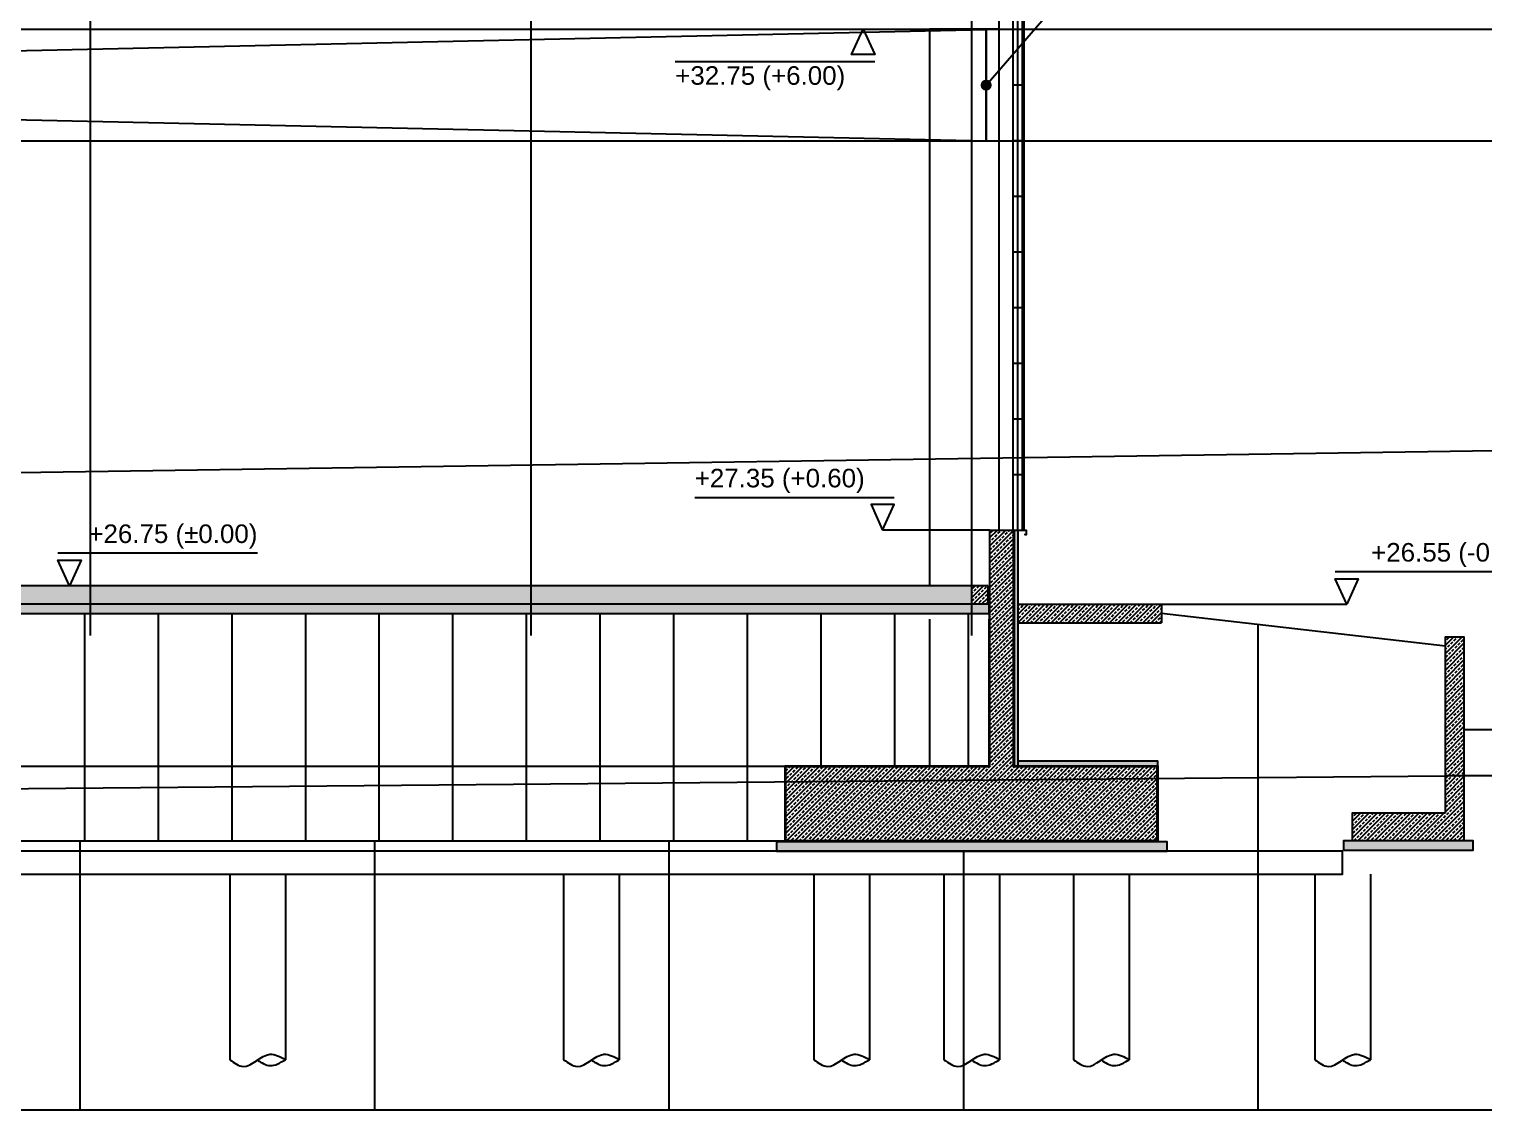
# Model space of a CAD drawing. Header units: centimetres. Extents: x 26200 to 152500, y -600 to 9300.
# Drawn here: x 134561 to 136130, y 4735 to 5900 of the extents above; entities that cross this region are included whole.
import ezdxf

# ---------------------------------------------------------------- set-up
doc = ezdxf.new("R2010")
doc.units = ezdxf.units.CM
for name, color, linetype in [('ROTAS-HAV-DETAY-YAZI', 7, 'Continuous'), ('ROTAS-KESIT-KANAL-DONUS', 4, 'Continuous'), ('ROTAS-KESIT-KANAL-UFLEME', 20, 'Continuous'), ('ROTAS-MIMARI-KESIT', 8, 'Continuous')]:
    doc.layers.add(name, color=color, linetype=linetype)
doc.styles.add('ROTAS', font='arial.ttf')
pattern_1 = [(45, (81559.043, 21660.409), (-4.49012806, 4.49012806), []), (45, (81563.5333, 21660.409), (-4.49012806, 4.49012806), [3.175, -1.5875])]
pattern_2 = [(45, (86365.806, 18363.329), (-4.49012806, 4.49012806), []), (45, (86370.2964, 18363.329), (-4.49012806, 4.49012806), [3.175, -1.5875])]
pattern_3 = [(50, (8155.9043, 2166.0409), (1.82184669, -0.159390855), [0.1905, -2.0955]), (355, (8155.9043, 2166.0409), (-0.352434214, 1.910568452), [0.1524, -1.676405842]), (100.4514447, (8156.0561, 2166.0276), (1.46941247, 1.75117752), [0.161900088, -1.780902446]), (46.1842, (8155.9043, 2166.549), (2.71079041, -0.42042328), [0.28575, -3.14325]), (96.6355576, (8156.1302, 2166.5139), (2.37404134, 2.474261246), [0.24285023, -2.67135608]), (351.1841512, (8155.9043, 2166.549), (2.37404134, 2.474261246), [0.22859967, -2.51459732]), (21, (8156.1583, 2166.4219), (1.516143913, -1.022651982), [0.1905, -2.0955]), (326, (8156.1583, 2166.4219), (0.618020284, 1.84187966), [0.1524, -1.6764]), (71.451445, (8156.2847, 2166.3367), (2.134164193, 0.81922769), [0.161900088, -1.780899376]), (37.5, (8155.9043, 2166.0409), (0.0308860325, 0.8455503887), [0, -1.65608, 0, -1.7018, 0, -1.68275]), (7.5, (8155.9043, 2166.0409), (0.668196625, 1.001805748), [0, -0.97028, 0, -1.61798, 0, -0.64135]), (327.5, (8155.3379, 2166.0409), (1.3559059517, -0.05728744), [0, -0.635, 0, -1.9812, 0, -2.6289]), (317.5, (8155.0839, 2166.0409), (1.481291814, 0.25426491), [0, -0.8255, 0, -1.31572, 0, -1.8669])]

msp = doc.modelspace()

# ---------------------------------------------------------------- hatches: boundary and pattern name
at = {"layer": 'ROTAS-HAV-DETAY-YAZI'}
h = msp.add_hatch(color=256, dxfattribs=at)
edge = h.paths.add_edge_path()
edge.add_arc((135592.9, 5840), 6, 0, 360)
at = {"layer": 'ROTAS-MIMARI-KESIT'}
h = msp.add_hatch(dxfattribs=at)
h.set_pattern_fill('ANSI33', color=256, style=0, pattern_type=2)
h.set_pattern_definition(pattern_2)
h.paths.add_polyline_path([(135597, 5360.4), (135597, 5105.4), (135622, 5105.4), (135622, 5360.4), (135607.5, 5360.4), (135607, 5360.4)])
at = {"layer": 'ROTAS-MIMARI-KESIT', "ltscale": 0.5}
h = msp.add_hatch(dxfattribs=at)
h.set_pattern_fill('HONEY', color=256, scale=0.4, style=0)
h.set_pattern_definition([(0, (32623.6173, 8664.16356), (0.762, 0.4399409032), [0.508, -1.016]), (120, (32623.6173, 8664.16356), (-0.7619999983, 0.4399409061), [0.508, -1.016]), (60, (32623.6173, 8664.16356), (1.7e-09, 0.8798818093), [-1.016, 0.508])])
h.paths.add_polyline_path([(135627, 5360.4), (135623, 5360.4), (135623, 5106.4), (135627, 5106.4)])
at = {"layer": 'ROTAS-MIMARI-KESIT'}
h = msp.add_hatch(dxfattribs=at)
h.set_pattern_fill('ANSI33', color=256, style=0, pattern_type=2)
h.set_pattern_definition(pattern_2)
h.paths.add_polyline_path([(135577, 5280.4), (135577, 5300.4), (133677, 5300.4), (133677, 5280.4)], flags=0)
h = msp.add_hatch(dxfattribs=at)
h.set_pattern_fill('ANSI33', color=256, style=0, pattern_type=2)
h.set_pattern_definition(pattern_2)
h.paths.add_polyline_path([(135595, 5280.4), (135595, 5300.4), (135577, 5300.4), (135577, 5280.4)], flags=0)
h = msp.add_hatch(dxfattribs=at)
h.set_pattern_fill('LINE', color=256, scale=10, angle=45, style=0)
h.set_pattern_definition([(90, (394648.6, 696870.72), (-317.5, 0), [])])
h.paths.add_polyline_path([(129666, 5024.4), (129676, 5024.4), (129676.1, 5111.4), (129826.6, 5111.4), (129826.6, 5239.4), (129122.1, 5239.4), (129122.1, 5260.4), (126317.7, 5260.4), (126317.7, 5210.4), (126397.7, 5210.4), (126397.7, 5180.4), (126297.7, 5180.4), (126297.7, 5280.4), (125300.1, 5280.4), (125300.1, 4735.3), (136608, 4735.3), (136608, 5145.4), (136108, 5145.4), (136108, 5025.4), (136118, 5025.4), (136118, 5015.4), (135978, 5015.4), (135978, 5025.4), (135988, 5025.4), (135988, 5055.4), (136088, 5055.4), (136088, 5235.4), (135782, 5270.4), (135782, 5260.4), (135627.5, 5260.4), (135627.5, 5111.4), (135778, 5111.4), (135778, 5106.4), (135778, 5024.4), (135788, 5024.4), (135788, 5014.4), (135367, 5014.4), (135367, 5025.4), (133888, 5025.4), (133888, 5014.4), (133467, 5014.4), (133467, 5025.4), (131988, 5025.4), (131988, 5014.4), (131567, 5014.4), (131567, 5025.4), (130087, 5025.4), (130087, 5014.4), (129666, 5014.4)])
h = msp.add_hatch(dxfattribs=at)
h.set_pattern_fill('LINE', color=256, scale=5, angle=45, style=0)
h.set_pattern_definition([(90, (211773.65, 364935.87), (-79.375, 0), [])])
h.paths.add_polyline_path([(135596, 5270.4), (135532, 5270.4), (135532, 5106.4), (135596, 5106.4)])
h.paths.add_polyline_path([(135532.1, 5270.4), (133722.1, 5270.4), (133722, 5106.4), (133878, 5106.4), (135376, 5105.4), (135376, 5106.4), (135532, 5106.4)])
h.paths.add_polyline_path([(135376, 5105.4), (133878, 5105.4), (133878, 5025.4), (135376, 5025.4)])
h.paths.add_polyline_path([(133722.1, 5270.4), (133632.1, 5270.4), (133632, 5106.4), (133722, 5106.4)])
h.paths.add_polyline_path([(133632, 5269.4), (132727.1, 5270.4), (132727, 5105.4), (133476, 5105.4), (133476, 5106.4), (133632, 5106.4)])
h.paths.add_polyline_path([(133476, 5105.4), (132727, 5105.4), (132727, 5025.4), (133476, 5025.4)])
h.paths.add_polyline_path([(132727.1, 5270.9), (131822, 5269.9), (131822, 5106.4), (131978, 5106.4), (132727, 5105.9)])
h.paths.add_polyline_path([(132727, 5105.4), (131978, 5105.4), (131978, 5025.4), (132727, 5025.4)])
h.paths.add_polyline_path([(131732, 5259.4), (129928, 5259.4), (129922, 5106.4), (130078, 5106.4), (131576, 5105.4), (131576, 5106.4), (131732, 5106.4)])
h.paths.add_polyline_path([(131576, 5105.4), (130077.5, 5105.4), (130077.5, 5025.4), (131576, 5025.4)])
h.paths.add_polyline_path([(129922, 5259.4), (129857.5, 5259.4), (129857.5, 5106.4), (129922, 5106.4)])
h.paths.add_polyline_path([(131753, 5270.4), (131742, 5259.4), (131732, 5259.4), (131732, 5106.4), (131822, 5106.4), (131822, 5270.4)])
h = msp.add_hatch(dxfattribs=at)
h.set_pattern_fill('AR-CONC', color=256, scale=0.1, style=0)
h.set_pattern_definition([(50, (8155.9043, 2166.6409), (1.82184669, -0.159390855), [0.1905, -2.0955]), (355, (8155.9043, 2166.6409), (-0.352434214, 1.910568452), [0.1524, -1.676405842]), (100.4514447, (8156.0561, 2166.6276), (1.46941247, 1.75117752), [0.161900088, -1.780902446]), (46.1842, (8155.9043, 2167.149), (2.71079041, -0.42042328), [0.28575, -3.14325]), (96.6355576, (8156.1302, 2167.1139), (2.37404134, 2.474261246), [0.24285023, -2.67135608]), (351.1841512, (8155.9043, 2167.149), (2.37404134, 2.474261246), [0.22859967, -2.51459732]), (21, (8156.1583, 2167.0219), (1.516143913, -1.022651982), [0.1905, -2.0955]), (326, (8156.1583, 2167.0219), (0.618020284, 1.84187966), [0.1524, -1.6764]), (71.451445, (8156.2847, 2166.9367), (2.134164193, 0.81922769), [0.161900088, -1.780899376]), (37.5, (8155.9043, 2166.6409), (0.0308860325, 0.8455503887), [0, -1.65608, 0, -1.7018, 0, -1.68275]), (7.5, (8155.9043, 2166.6409), (0.668196625, 1.001805748), [0, -0.97028, 0, -1.61798, 0, -0.64135]), (327.5, (8155.3379, 2166.6409), (1.3559059517, -0.05728744), [0, -0.635, 0, -1.9812, 0, -2.6289]), (317.5, (8155.0839, 2166.6409), (1.481291814, 0.25426491), [0, -0.8255, 0, -1.31572, 0, -1.8669])])
h.paths.add_polyline_path([(135596, 5280.4), (131732, 5280.4), (131732, 5270.4), (135596, 5270.4)])
h = msp.add_hatch(dxfattribs=at)
h.set_pattern_fill('ANSI33', color=256, style=0)
h.set_pattern_definition(pattern_1)
h.paths.add_polyline_path([(135627.5, 5280.4), (135627.5, 5260.4), (135782, 5260.4), (135782, 5280.4)])
h = msp.add_hatch(dxfattribs=at)
h.set_pattern_fill('ANSI33', color=256, style=0)
h.set_pattern_definition(pattern_1)
h.paths.add_polyline_path([(136108, 5245.4), (136088, 5245.4), (136088, 5055.4), (135988, 5055.4), (135988, 5025.4), (136108, 5025.4)])
h = msp.add_hatch(dxfattribs=at)
h.set_pattern_fill('ANSI33', color=256, style=0, pattern_type=2)
h.set_pattern_definition(pattern_2)
h.paths.add_polyline_path([(135577, 5025.4), (135577, 5105.4), (135377, 5105.4), (135377, 5025.4)], flags=0)
h = msp.add_hatch(dxfattribs=at)
h.set_pattern_fill('ANSI33', color=256, style=0, pattern_type=2)
h.set_pattern_definition(pattern_2)
h.paths.add_polyline_path([(135777, 5025.4), (135777, 5105.4), (135622, 5105.4), (135577, 5105.4), (135577, 5025.4)], flags=0)
h = msp.add_hatch(dxfattribs=at)
h.set_pattern_fill('AR-CONC', color=256, scale=0.1, style=0)
h.set_pattern_definition(pattern_3)
h.paths.add_polyline_path([(135627, 5106.4), (135778, 5106.4), (135778, 5111.4), (135627, 5111.4)])
h = msp.add_hatch(dxfattribs=at)
h.set_pattern_fill('AR-CONC', color=256, scale=0.1, style=0)
h.set_pattern_definition([(50, (8726.0043, 2166.0409), (1.82184669, -0.159390855), [0.1905, -2.0955]), (355, (8726.0043, 2166.0409), (-0.352434214, 1.910568452), [0.1524, -1.676405842]), (100.4514447, (8726.1561, 2166.0276), (1.46941247, 1.75117752), [0.161900088, -1.780902446]), (46.1842, (8726.0043, 2166.549), (2.71079041, -0.42042328), [0.28575, -3.14325]), (96.6355576, (8726.2302, 2166.5139), (2.37404134, 2.474261246), [0.24285023, -2.67135608]), (351.1841512, (8726.0043, 2166.549), (2.37404134, 2.474261246), [0.22859967, -2.51459732]), (21, (8726.2583, 2166.4219), (1.516143913, -1.022651982), [0.1905, -2.0955]), (326, (8726.2583, 2166.4219), (0.618020284, 1.84187966), [0.1524, -1.6764]), (71.451445, (8726.3847, 2166.3367), (2.134164193, 0.81922769), [0.161900088, -1.780899376]), (37.5, (8726.0043, 2166.0409), (0.0308860325, 0.8455503887), [0, -1.65608, 0, -1.7018, 0, -1.68275]), (7.5, (8726.0043, 2166.0409), (0.668196625, 1.001805748), [0, -0.97028, 0, -1.61798, 0, -0.64135]), (327.5, (8725.4379, 2166.0409), (1.3559059517, -0.05728744), [0, -0.635, 0, -1.9812, 0, -2.6289]), (317.5, (8725.1839, 2166.0409), (1.481291814, 0.25426491), [0, -0.8255, 0, -1.31572, 0, -1.8669])])
h.paths.add_polyline_path([(135788, 5024.4), (135367, 5024.4), (135367, 5014.4), (135788, 5014.4)])
h = msp.add_hatch(dxfattribs=at)
h.set_pattern_fill('AR-CONC', color=256, scale=0.1, style=0)
h.set_pattern_definition(pattern_3)
h.paths.add_polyline_path([(136118, 5025.4), (135978, 5025.4), (135978, 5015.4), (136118, 5015.4)])

# ---------------------------------------------------------------- linework, layer by layer
at = {"layer": 'ROTAS-HAV-DETAY-YAZI'}
for p, q in [((135592.9, 5840), (135791.9, 6070)), ((136422.2, 5450), (134399, 5420))]:
    msp.add_line(p, q, dxfattribs=at)
at = {"layer": 'ROTAS-KESIT-KANAL-DONUS'}
msp.add_lwpolyline([(131103.9, 5780), (135592.9, 5780), (135592.9, 5900), (131103.9, 5900)], close=True, dxfattribs=at)
at = {"layer": 'ROTAS-KESIT-KANAL-UFLEME'}
for p, q in [((130139.8, 5780), (135592.9, 5900)), ((130139.8, 5900), (135592.9, 5780))]:
    msp.add_line(p, q, dxfattribs=at)
for points in [[(130139.8, 5780), (135592.9, 5780), (135592.9, 5900), (130139.8, 5900)], [(135592.9, 5780), (136316.5, 5780), (136316.5, 5535), (136476.5, 5535), (136476.5, 5900), (135592.9, 5900)]]:
    msp.add_lwpolyline(points, close=True, dxfattribs=at)
at = {"layer": 'ROTAS-MIMARI-KESIT'}
for p, q in [((134627.1, 6815.3), (134627.1, 5246.9)), ((135102.1, 6815.3), (135102.1, 5246.9)), ((135577.1, 6815.3), (135577.1, 5246.9)), ((135632, 5360.4), (135632, 6200.4)), ((135460.3, 5900.4), (135532, 5900.4)), ((135597, 5360.4), (135481.3, 5360.4)), ((135623, 5360.4), (135623, 5106.4)), ((135595, 5300.4), (131732, 5300.4)), ((135595, 5280.4), (135595, 5300.4)), ((135595, 5280.4), (131732, 5280.4)), ((135782, 5280.4), (135782, 5260.4)), ((135782, 5280.4), (135981.6, 5280.4)), ((136088, 5235.4), (135782, 5270.4)), ((135596, 5106.4), (135596, 5264.4)), ((135376, 5105.4), (133877, 5105.4)), ((135376, 5106.4), (135596, 5106.4)), ((135376, 5106.4), (135376, 5024.4)), ((135623, 5106.4), (135778, 5106.4)), ((135778, 5106.4), (135778, 5024.4)), ((136279.4, 5095.4), (136088, 5095.4)), ((133877, 5025.4), (135376, 5025.4)), ((135778, 5024.4), (135376, 5024.4))]:
    msp.add_line(p, q, dxfattribs=at)
at = {"layer": 'ROTAS-MIMARI-KESIT', "ltscale": 100}
for p, q in [((135622, 5360.4), (135622, 6200.4)), ((135634, 5360.4), (135634, 6200.4)), ((135622, 5900.4), (135632, 5900.4)), ((135622, 5840.4), (135632, 5840.4)), ((135622, 5780.4), (135632, 5780.4)), ((135622, 5720.4), (135632, 5720.4)), ((135622, 5660.4), (135632, 5660.4)), ((135622, 5600.4), (135632, 5600.4)), ((135622, 5540.4), (135632, 5540.4)), ((135622, 5480.4), (135632, 5480.4)), ((135622, 5420.4), (135632, 5420.4))]:
    msp.add_line(p, q, dxfattribs=at)
at = {"layer": 'ROTAS-MIMARI-KESIT', "ltscale": 0.005}
msp.add_line((135627, 5360.4), (135627, 6200.4), dxfattribs=at)
at = {"layer": 'ROTAS-MIMARI-KESIT', "ltscale": 0.5}
msp.add_line((135627, 5360.4), (135627, 5106.4), dxfattribs=at)
at = {"layer": 'ROTAS-MIMARI-KESIT'}
for points in [[(135607, 5360.4), (135607, 6128.5)], [(135532, 5900.4), (135532, 5300.4)], [(135607, 5900.4), (135532, 5900.4)], [(135622.5, 5360.4), (135622.5, 5105.9), (135777.5, 5105.9), (135777.5, 5024.9), (135376.5, 5024.9), (135376.5, 5105.9), (135596.5, 5105.9), (135596.5, 5279.9)], [(135532, 5280.4), (135532, 5280.4)], [(135532, 5264.4), (135532, 5105.4)]]:
    msp.add_lwpolyline(points, dxfattribs=at)
at = {"layer": 'ROTAS-MIMARI-KESIT', "elevation": 0}
for points in [[(135460.3, 5900.4), (135472.8, 5872.9), (135447.8, 5872.9)], [(135481.3, 5360.4), (135493.8, 5387.9), (135468.8, 5387.9)], [(134604.6, 5300.4), (134592.1, 5327.9), (134617.1, 5327.9)], [(135981.6, 5280.4), (135969.1, 5307.9), (135994.1, 5307.9)], [(136088, 5055.4), (136088, 5245.4), (136108, 5245.4), (136108, 5025.4), (135988, 5025.4), (135988, 5055.4)], [(135627, 5106.4), (135778, 5106.4), (135778, 5111.4), (135627, 5111.4)], [(135367, 5014.4), (135788, 5014.4), (135788, 5024.4), (135367, 5024.4)], [(135978, 5015.4), (136118, 5015.4), (136118, 5025.4), (135978, 5025.4)], [(129447.1, 4989.4), (135977.1, 4989.4), (135977.1, 5014.4), (129447.1, 5014.4)]]:
    msp.add_lwpolyline(points, close=True, dxfattribs=at)
for points in [[(135257.7, 5865.4), (135472.8, 5865.4)], [(135278.7, 5395.4), (135493.8, 5395.4)], [(134807.3, 5335.4), (134592.1, 5335.4)], [(136184.2, 5315.4), (135969.1, 5315.4)], [(125300.1, 5280.4), (125300.1, 4735.3), (136608, 4735.3), (136608, 5145.4)], [(129859, 5259.4), (131742, 5259.4), (131753, 5270.4), (135596, 5270.4), (135596, 5280.4)], [(135627.5, 5280.4), (135782, 5280.4)], [(135627.5, 5260.4), (135782, 5260.4)], [(136108, 5145.4), (136608, 5145.4)], [(134777.4, 4989.4), (134777.4, 4789.4)], [(134837.4, 4989.4), (134837.4, 4789.4)], [(135137.4, 4989.4), (135137.4, 4789.4)], [(135197.4, 4989.4), (135197.4, 4789.4)], [(135407.1, 4989.4), (135407.1, 4789.4)], [(135467.1, 4989.4), (135467.1, 4789.4)], [(135547.4, 4989.4), (135547.4, 4789.4)], [(135607.4, 4989.4), (135607.4, 4789.4)], [(135687.1, 4989.4), (135687.1, 4789.4)], [(135747.1, 4989.4), (135747.1, 4789.4)], [(135947.1, 4989.4), (135947.1, 4789.4)], [(136007.1, 4989.4), (136007.1, 4789.4)]]:
    msp.add_lwpolyline(points, dxfattribs=at)
at = {"layer": 'ROTAS-MIMARI-KESIT'}
msp.add_lwpolyline([(135622, 5360.4), (135622, 5105.4), (135777, 5105.4), (135777, 5025.4), (135377, 5025.4), (135377, 5105.4), (135597, 5105.4), (135597, 5360.4)], close=True, dxfattribs=at)
at = {"layer": 'ROTAS-MIMARI-KESIT', "ltscale": 100, "elevation": 0}
msp.add_lwpolyline([(135622, 5360.4), (135636, 5360.4), (135636, 5355.4), (135635, 5355.4), (135635, 5356.4)], dxfattribs=at)
at = {"layer": 'ROTAS-MIMARI-KESIT', "ltscale": 2, "elevation": 0}
msp.add_lwpolyline([(126297.7, 5280.4), (126810.7, 5095.4), (132711.2, 5065.4), (136088, 5095.4)], dxfattribs=at)
at = {"layer": 'ROTAS-MIMARI-KESIT', "ltscale": 0.5, "const_width": 1, "elevation": 0}
msp.add_lwpolyline([(135627.5, 5280.4), (135627.5, 5106.4)], dxfattribs=at)
at = {"layer": 'ROTAS-MIMARI-KESIT'}
for points, knots in [([(134777.4, 4789.4), (134782.3, 4785.9), (134796.6, 4775.4), (134816.3, 4801.5), (134831.8, 4792.6), (134837.4, 4789.4)], [0, 0, 0, 0, 16.350848, 47.934672, 65.567386, 65.567386, 65.567386, 65.567386]), ([(134807.4, 4789.1), (134811.8, 4786.1), (134821.9, 4779.9), (134831.9, 4786.1), (134837.4, 4789.4)], [179.801197, 179.801197, 179.801197, 179.801197, 259.646208, 355.156763, 355.156763, 355.156763, 355.156763]), ([(135137.4, 4789.4), (135142.3, 4785.9), (135156.6, 4775.4), (135176.3, 4801.5), (135191.8, 4792.6), (135197.4, 4789.4)], [0, 0, 0, 0, 16.350848, 47.934672, 65.567386, 65.567386, 65.567386, 65.567386]), ([(135167.4, 4789.1), (135171.8, 4786.1), (135181.9, 4779.9), (135191.9, 4786.1), (135197.4, 4789.4)], [179.801197, 179.801197, 179.801197, 179.801197, 259.646208, 355.156763, 355.156763, 355.156763, 355.156763]), ([(135407.1, 4789.4), (135412, 4785.9), (135426.3, 4775.4), (135445.9, 4801.5), (135461.5, 4792.6), (135467.1, 4789.4)], [0, 0, 0, 0, 16.350848, 47.934672, 65.567386, 65.567386, 65.567386, 65.567386]), ([(135437.1, 4789.1), (135441.5, 4786.1), (135451.5, 4779.9), (135461.6, 4786.1), (135467.1, 4789.4)], [179.801197, 179.801197, 179.801197, 179.801197, 259.646208, 355.156763, 355.156763, 355.156763, 355.156763]), ([(135547.4, 4789.4), (135552.3, 4785.9), (135566.6, 4775.4), (135586.3, 4801.5), (135601.8, 4792.6), (135607.4, 4789.4)], [0, 0, 0, 0, 16.350848, 47.934672, 65.567386, 65.567386, 65.567386, 65.567386]), ([(135577.4, 4789.1), (135581.8, 4786.1), (135591.9, 4779.9), (135601.9, 4786.1), (135607.4, 4789.4)], [179.801197, 179.801197, 179.801197, 179.801197, 259.646208, 355.156763, 355.156763, 355.156763, 355.156763]), ([(135687.1, 4789.4), (135692, 4785.9), (135706.3, 4775.4), (135725.9, 4801.5), (135741.5, 4792.6), (135747.1, 4789.4)], [0, 0, 0, 0, 16.350848, 47.934672, 65.567386, 65.567386, 65.567386, 65.567386]), ([(135717.1, 4789.1), (135721.5, 4786.1), (135731.5, 4779.9), (135741.6, 4786.1), (135747.1, 4789.4)], [179.801197, 179.801197, 179.801197, 179.801197, 259.646208, 355.156763, 355.156763, 355.156763, 355.156763]), ([(135947.1, 4789.4), (135952, 4785.9), (135966.3, 4775.4), (135985.9, 4801.5), (136001.5, 4792.6), (136007.1, 4789.4)], [0, 0, 0, 0, 16.350848, 47.934672, 65.567386, 65.567386, 65.567386, 65.567386]), ([(135977.1, 4789.1), (135981.5, 4786.1), (135991.5, 4779.9), (136001.6, 4786.1), (136007.1, 4789.4)], [179.801197, 179.801197, 179.801197, 179.801197, 259.646208, 355.156763, 355.156763, 355.156763, 355.156763])]:
    msp.add_open_spline(points, degree=3, knots=knots, dxfattribs=at)

# ---------------------------------------------------------------- texts
at = {"layer": 'ROTAS-MIMARI-KESIT', "char_height": 20, "style": 'ROTAS'}
for s, insert, attachment_point in [('+32.75 (+6.00)', (135257.7, 5860.4), 1), ('+27.35 (+0.60)', (135278.7, 5400.4), 7), ('+26.75 (%%P0.00)', (134807.3, 5340.4), 9), ('+26.55 (-0.20)', (136184.2, 5320.4), 9)]:
    msp.add_mtext_dynamic_manual_height_columns(s, width=226.336, gutter_width=100, heights=[0], dxfattribs=dict(at, insert=insert, attachment_point=attachment_point))

doc.saveas('drawing.dxf')
